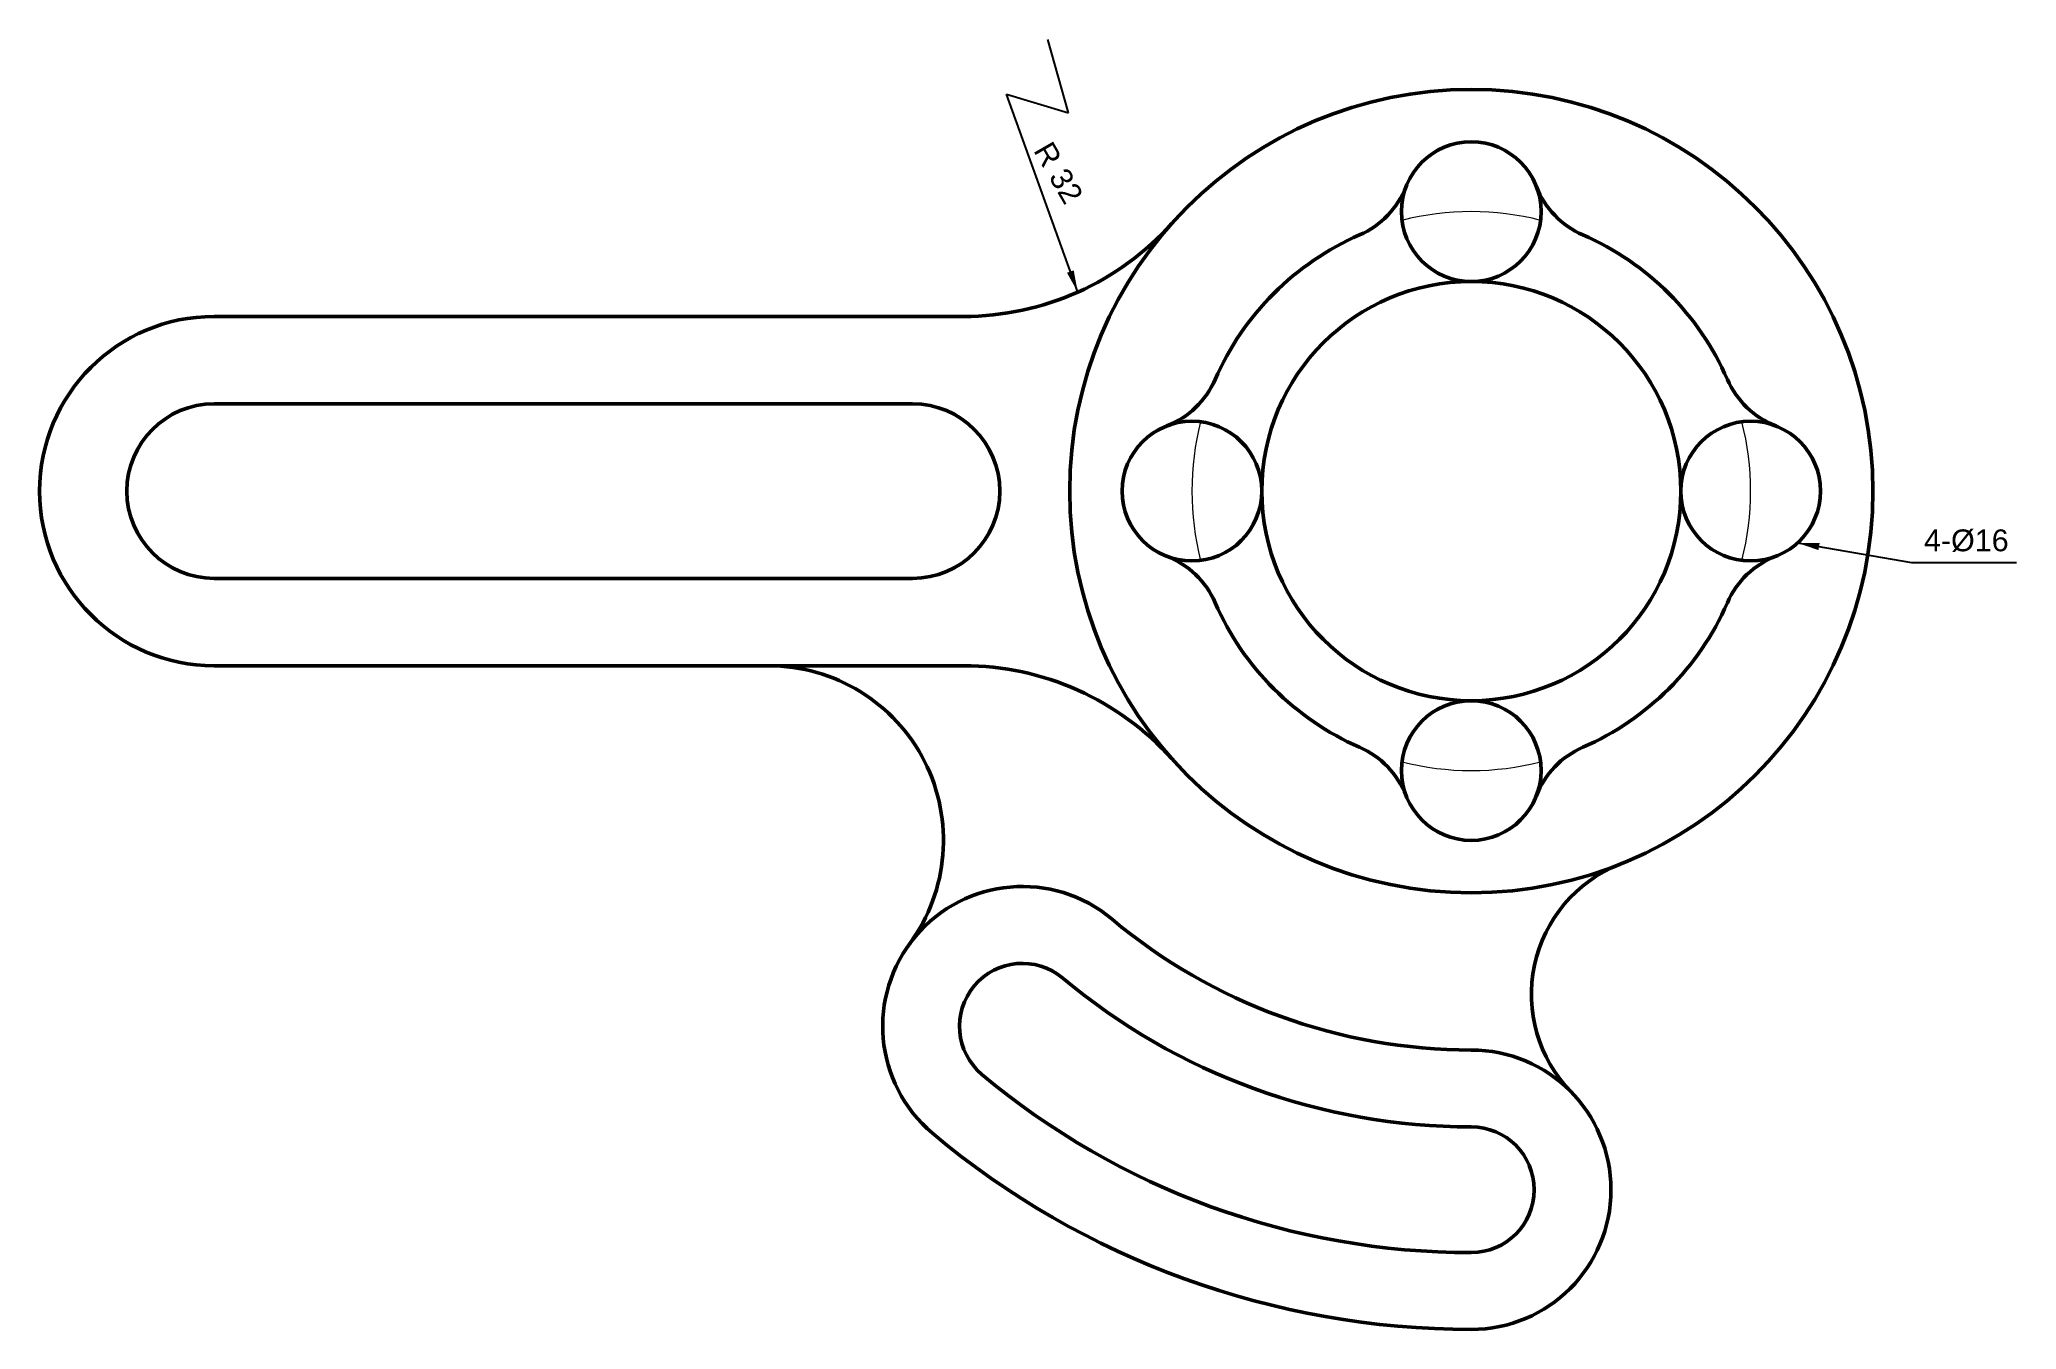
# Model space of a CAD drawing. Header units: millimetres. Extents: x 1999 to 2225, y 519 to 667.
import ezdxf

# ---------------------------------------------------------------- set-up
doc = ezdxf.new("R2010")
doc.units = ezdxf.units.MM
doc.linetypes.add('ACAD_ISO04W100', pattern=[30, 24, -2.95, 0.1, -2.95])
for name, color, linetype, lineweight, true_color in [('Contornos Visibles', 7, 'Continuous', 50, 0xffffff), ('Cotas', 1, 'Continuous', 20, 0xff0000), ('Ejes de revolución', 6, 'ACAD_ISO04W100', 20, 0xff00ff)]:
    doc.layers.add(name, color=color, linetype=linetype, lineweight=lineweight, true_color=true_color)
doc.styles.get("Standard").update_dxf_attribs({"font": ''})
doc.styles.add('textstyle0', font='')
doc.styles.add('textstyle1', font='')
doc.styles.get('Standard').set_extended_font_data('txt')
doc.styles.get('textstyle0').set_extended_font_data('Arial')
doc.styles.get('textstyle1').set_extended_font_data('Arial')
doc.dimstyles.get("Standard").update_dxf_attribs({"dimtxt": 2.5, "dimasz": 2.5, "dimexe": 1.25, "dimexo": 0.625, "dimtad": 1, "dimtxsty": 'Standard', "dimcen": 2.5, "dimadec": 0, "dimazin": 0, "dimtfac": 1, "dimtmove": 0, "dimatfit": 3, "dimfxl": 1, "dimarcsym": 0})

msp = doc.modelspace()

# ---------------------------------------------------------------- linework, layer by layer
at = {"layer": 'Contornos Visibles'}
for p, q in [((2018.55, 635.3), (2104.41, 635.3)), ((2018.55, 625.3), (2098.55, 625.3)), ((2018.55, 605.3), (2098.55, 605.3)), ((2018.55, 595.3), (2104.41, 595.3))]:
    msp.add_line(p, q, dxfattribs=at)
for centre, radius in [((2162.55, 615.3), 46), ((2162.55, 647.3), 8), ((2162.55, 615.3), 24), ((2130.55, 615.3), 8), ((2194.55, 615.3), 8), ((2162.55, 583.3), 8)]:
    msp.add_circle(centre, radius, dxfattribs=at)
for centre, radius, start, end in [((2145.76, 653.8), 10, 293.5565, 338.8316), ((2179.33, 653.8), 10, 201.1684, 246.4435), ((2104.41, 667.3), 32, 270, 318.1897), ((2162.55, 615.3), 32, 113.5565, 156.4435), ((2162.55, 615.3), 32, 23.5565, 66.4435), ((2018.55, 615.3), 20, 90, 270), ((2124.05, 632.09), 10, 291.1684, 336.4435), ((2201.05, 632.09), 10, 203.5565, 248.8316), ((2018.55, 615.3), 10, 90, 270), ((2098.55, 615.3), 10, 270, 90), ((2124.05, 598.52), 10, 23.5565, 68.8316), ((2201.05, 598.52), 10, 111.1684, 156.4435), ((2162.55, 615.3), 32, 203.5565, 246.4435), ((2162.55, 615.3), 32, 293.5565, 336.4435), ((2082.09, 575.3), 20, 323.7571, 90), ((2104.41, 563.3), 32, 41.8103, 90), ((2145.76, 576.8), 10, 21.1684, 66.4435), ((2179.33, 576.8), 10, 113.5565, 158.8316), ((2185.43, 557.68), 16, 111.653, 224.3644), ((2111.13, 554.02), 16, 50, 230), ((2162.55, 615.3), 64, 230, 270), ((2111.13, 554.02), 7.2, 50, 230), ((2162.55, 615.3), 72.8, 230, 270), ((2162.55, 535.3), 16, 270, 90), ((2162.55, 615.3), 87.2, 230, 270), ((2162.55, 615.3), 96, 230, 270), ((2162.55, 535.3), 7.2, 270, 90)]:
    msp.add_arc(centre, radius, start, end, dxfattribs=at)
at = {"layer": 'Ejes de revolución'}
for start, end in [(75.6385, 104.3615), (165.6385, 194.3615), (345.6385, 14.3615), (255.6385, 284.3615)]:
    msp.add_arc((2162.55, 615.3), 32, start, end, dxfattribs=at)

# ---------------------------------------------------------------- texts
at = {"layer": 'Cotas', "insert": (2114.51, 655.57), "char_height": 2.5, "attachment_point": 1, "rotation": 300, "style": 'textstyle1'}
msp.add_mtext('R 32', dxfattribs=at)
at = {"layer": 'Cotas', "insert": (2214.4, 610.91), "char_height": 2.5, "attachment_point": 1, "style": 'textstyle0'}
msp.add_mtext('4-%%c16', dxfattribs=at)

# ---------------------------------------------------------------- leaders
at = {"layer": 'Cotas'}
for points in [[(2117.47, 638.09), (2109.3, 660.76), (2116.41, 658.6), (2114.04, 667.01)], [(2199.92, 609.37), (2212.97, 607.14), (2225, 607.14)]]:
    msp.add_leader(points, dimstyle='Standard', override={"dimscale": 1}, dxfattribs=at)

doc.saveas('drawing.dxf')
